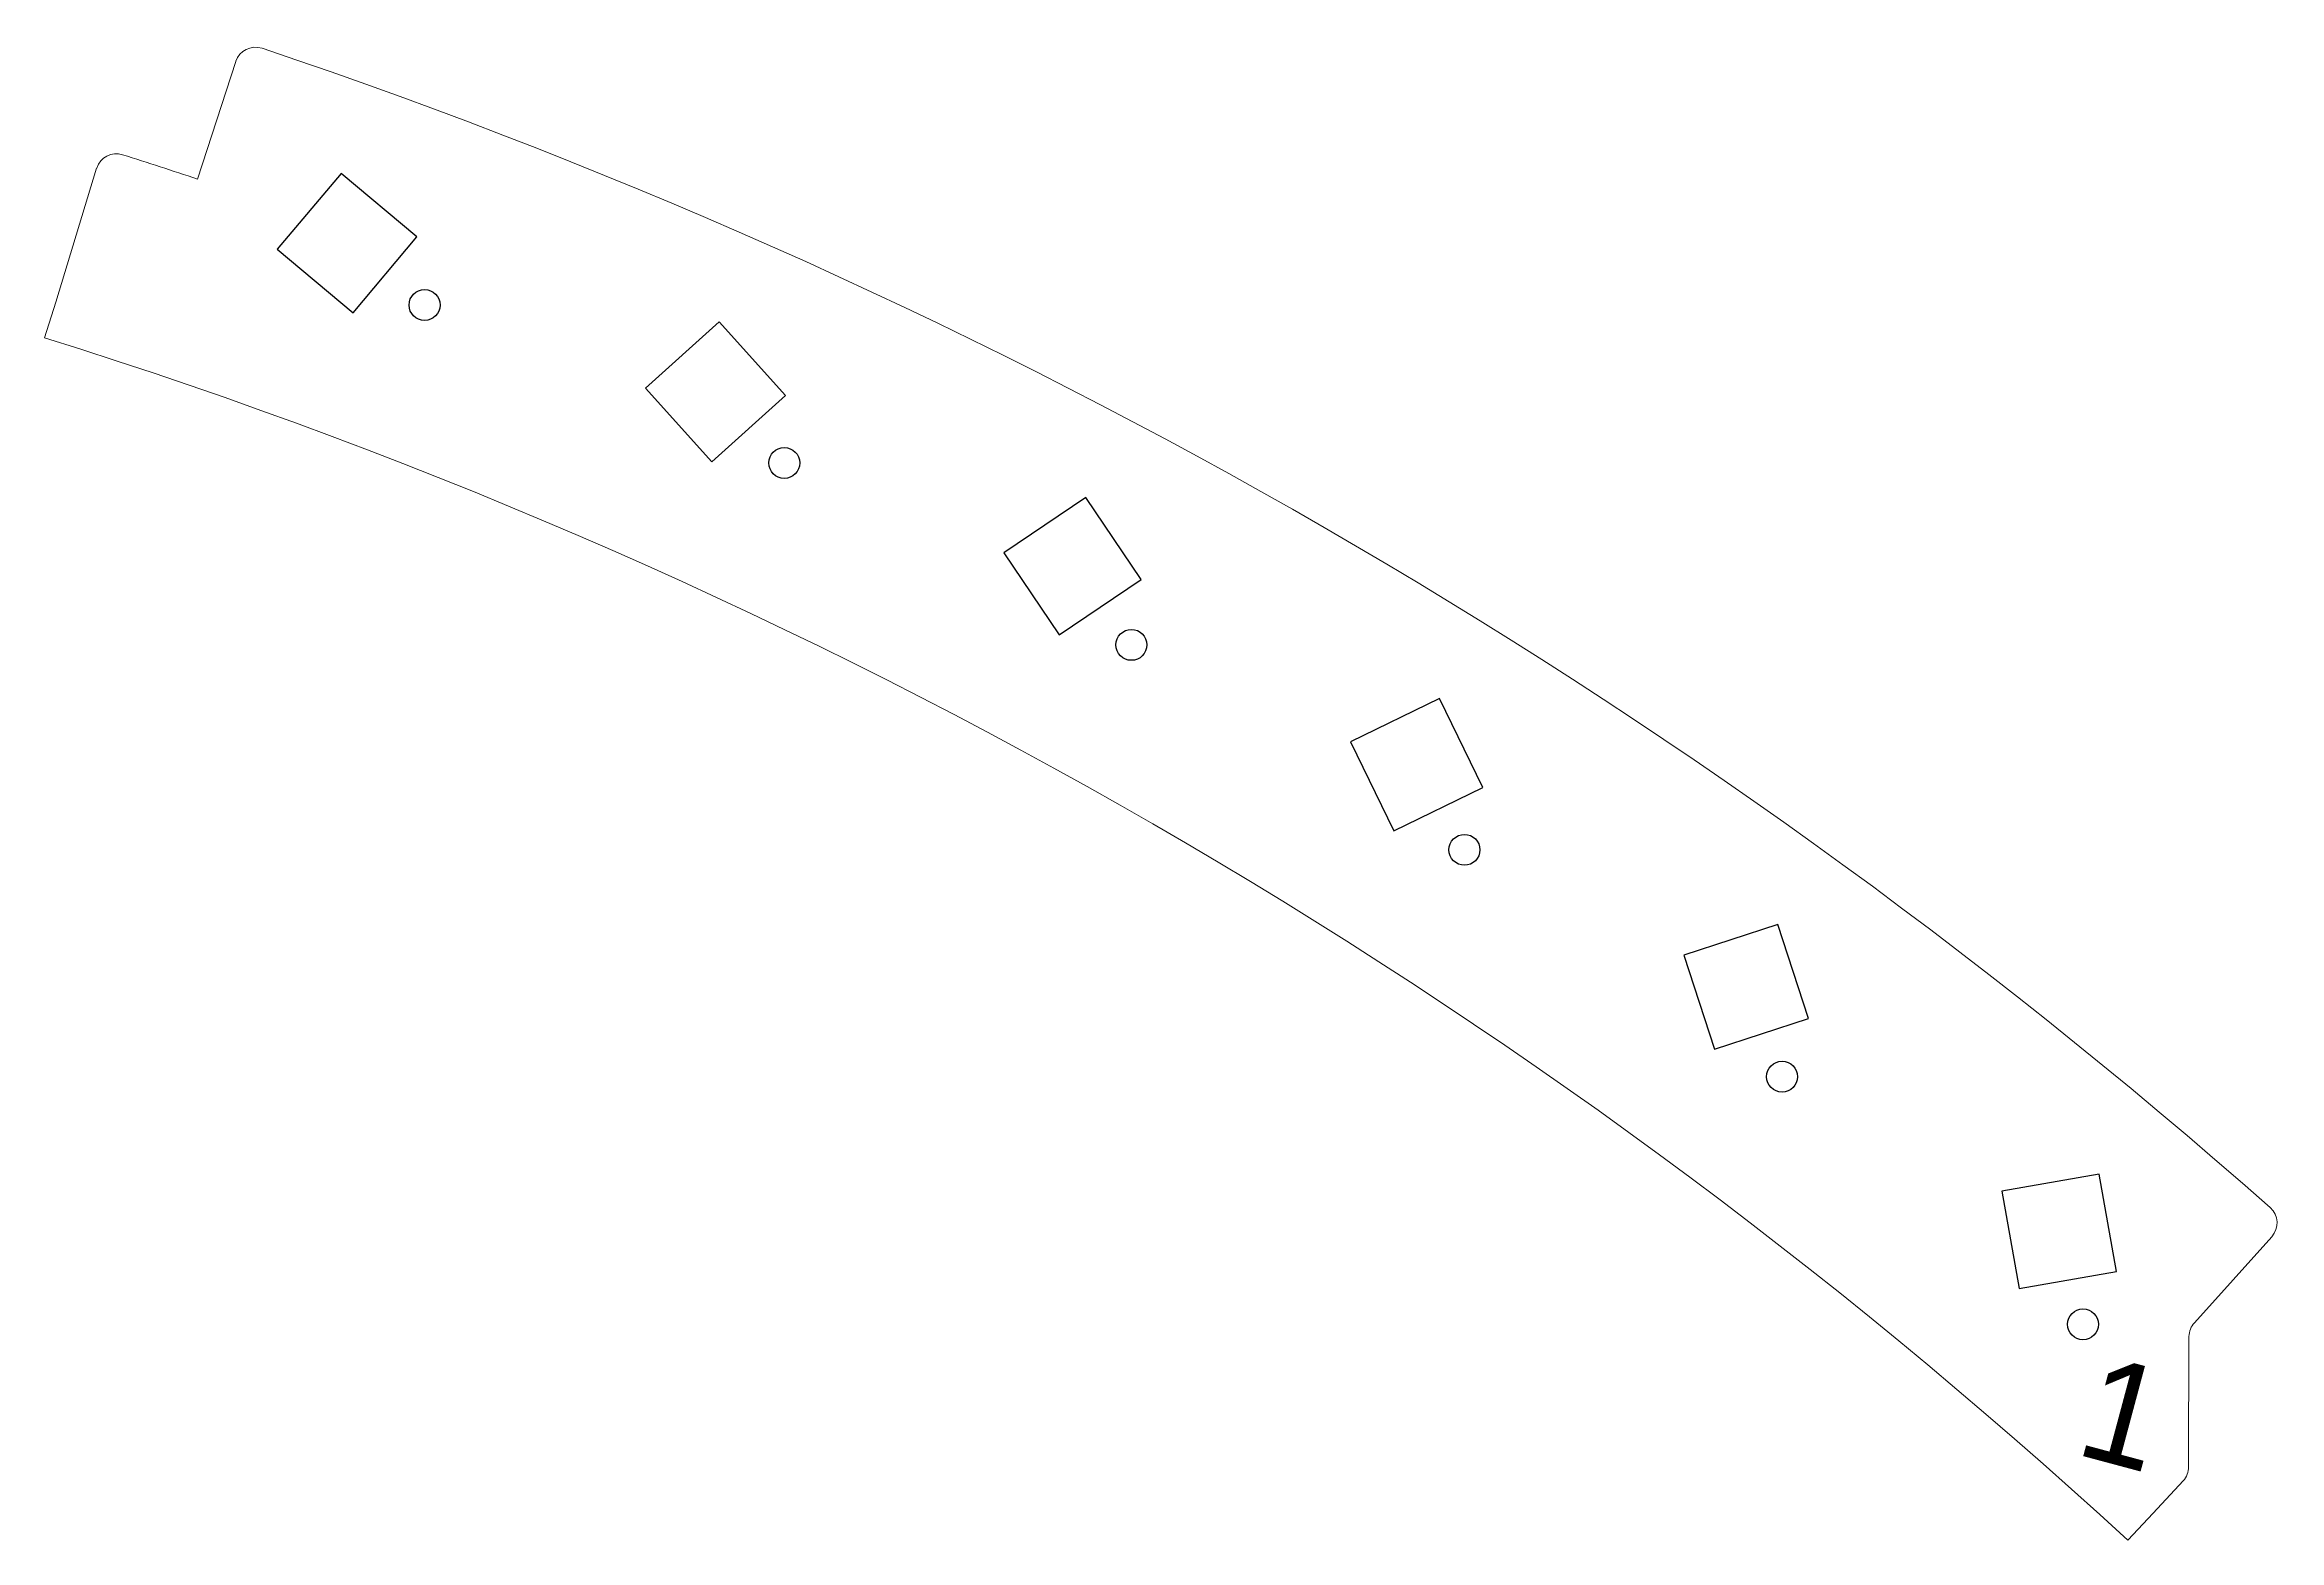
# Model space of a CAD drawing. Header units: millimetres. Extents: x 228 to 337, y 301 to 374.
import ezdxf

# ---------------------------------------------------------------- set-up
doc = ezdxf.new("R2010")
doc.units = ezdxf.units.MM
doc.header["$MEASUREMENT"] = 0
for name, color, linetype, lineweight in [('Magnets', 7, 'Continuous', 0), ('Markers', 7, 'Continuous', 0), ('Numbers', 7, 'Continuous', 0), ('Shim trays', 7, 'Continuous', 0)]:
    doc.layers.add(name, color=color, linetype=linetype, lineweight=lineweight)

msp = doc.modelspace()

# ---------------------------------------------------------------- linework, layer by layer
at = {"layer": 'Magnets', "color": 18, "lineweight": 25, "true_color": 0x000000}
for p, q in [((242.64, 367.77), (239.55, 364.1)), ((246.32, 364.69), (242.64, 367.77)), ((239.55, 364.1), (243.23, 361.01)), ((243.23, 361.01), (246.32, 364.69)), ((260.97, 360.57), (257.41, 357.35)), ((264.19, 357), (260.97, 360.57)), ((257.41, 357.35), (260.62, 353.79)), ((260.62, 353.79), (264.19, 357)), ((278.76, 352.06), (274.78, 349.38)), ((281.44, 348.08), (278.76, 352.06)), ((274.78, 349.38), (277.46, 345.4)), ((277.46, 345.4), (281.44, 348.08)), ((295.9, 342.31), (291.59, 340.2)), ((298, 337.99), (295.9, 342.31)), ((291.59, 340.2), (293.69, 335.89)), ((293.69, 335.89), (298, 337.99)), ((312.31, 331.35), (307.74, 329.87)), ((313.79, 326.79), (312.31, 331.35)), ((307.74, 329.87), (309.23, 325.3)), ((309.23, 325.3), (313.79, 326.79)), ((327.89, 319.25), (323.17, 318.41)), ((328.73, 314.52), (327.89, 319.25)), ((323.17, 318.41), (324, 313.69)), ((324, 313.69), (328.73, 314.52))]:
    msp.add_line(p, q, dxfattribs=at)
at = {"layer": 'Markers', "color": 18, "lineweight": 25, "true_color": 0x000000}
for centre in [(246.69, 361.39), (264.13, 353.73), (280.96, 344.91), (297.11, 334.97), (312.51, 323.97), (327.1, 311.96)]:
    msp.add_circle(centre, 0.75, dxfattribs=at)
at = {"layer": 'Shim trays', "color": 1, "lineweight": 5, "true_color": 0xff0000}
for p, q in [((237.54, 373.2), (235.68, 367.5)), ((228.81, 361.52), (230.79, 368.02)), ((228.81, 361.52), (228.27, 359.8)), ((330.5, 302.81), (329.28, 301.49))]:
    msp.add_line(p, q, dxfattribs=at)
msp.add_lwpolyline([(332.24, 311.75)], dxfattribs=at)
for points, knots in [([(238.81, 373.84), (238.28, 374.01), (237.71, 373.73), (237.54, 373.21), (237.54, 373.21), (237.54, 373.2), (237.54, 373.2)], [0, 0, 0, 0, 1, 1, 1, 2, 2, 2, 2]), ([(232.05, 368.68), (231.53, 368.85), (230.96, 368.55), (230.8, 368.03), (230.8, 368.02), (230.8, 368.02), (230.79, 368.02)], [0, 0, 0, 0, 1, 1, 1, 2, 2, 2, 2]), ([(336.25, 316.21), (336.62, 316.62), (336.59, 317.25), (336.18, 317.62), (336.17, 317.62), (336.17, 317.62), (336.17, 317.63)], [0, 0, 0, 0, 1, 1, 1, 2, 2, 2, 2]), ([(336.25, 316.21), (336.25, 316.21), (332.5, 312.04), (332.5, 312.04), (332.33, 311.86), (332.24, 311.62), (332.24, 311.37), (332.24, 311.37), (332.22, 305.05), (332.22, 305.05), (332.22, 304.8), (332.13, 304.56), (331.96, 304.37), (331.96, 304.37), (330.5, 302.81), (330.5, 302.81)], [0, 0, 0, 0, 1, 1, 1, 2, 2, 2, 3, 3, 3, 4, 4, 4, 5, 5, 5, 5])]:
    msp.add_open_spline(points, degree=3, knots=knots, dxfattribs=at)
for points in [[(336.17, 317.63), (307.79, 342.67), (274.69, 361.79), (238.81, 373.84)], [(235.68, 367.5), (234.48, 367.9), (233.27, 368.29), (232.05, 368.68)], [(329.28, 301.49), (300.32, 328.13), (265.83, 348.05), (228.27, 359.8)]]:
    msp.add_open_spline(points, degree=3, dxfattribs=at)

# ---------------------------------------------------------------- texts
at = {"layer": 'Numbers', "insert": (326.62, 305.7), "char_height": 0.2, "attachment_point": 7, "rotation": 345}
msp.add_mtext('\\C18;\\c0;\\FMyriad Pro|b0|i0|c1;\\H4.995354;\\W1.000004;1', dxfattribs=at)

doc.saveas('drawing.dxf')
